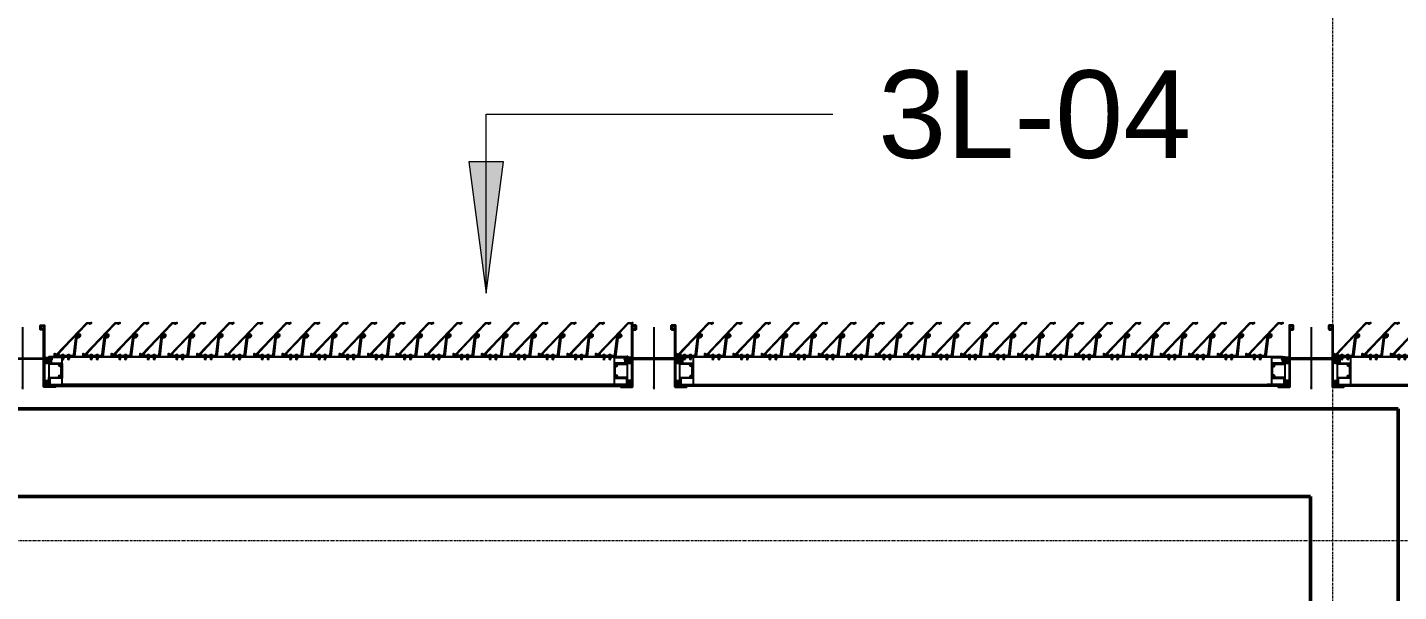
# Model space of a CAD drawing. Header units: millimetres. Extents: x -25371 to 2282244, y -90657 to 147824.
# Drawn here: x 27529 to 30658, y 2766 to 4054 of the extents above; entities that cross this region are included whole.
import ezdxf

# ---------------------------------------------------------------- set-up
doc = ezdxf.new("R2010")
doc.units = ezdxf.units.MM
doc.linetypes.add('CENTER', pattern=[50.8, 31.75, -6.35, 6.35, -6.35])
doc.linetypes.add('DPA_Grid _ Level 100', pattern=[10, 5.5, -1.6, 1.3, -1.6])
for name, color, linetype in [('010 - ASPG_ACCESSORIES_MAIN_COLOR_1', 1, 'Continuous'), ('010 - ASPG_EXTR_MAIN_COLOR_2', 2, 'Continuous'), ('010 - ASPG_FASTERN_MAIN_COLOR_1', 1, 'Continuous'), ('010 - ASPG_FRAMING_CUT_COLOR_4', 4, 'Continuous'), ('010 - ASPG_FRAMING_HATCH_', 251, 'Continuous'), ('010 - ASPG_FRAMING_MAIN_COLOR_2', 2, 'Continuous'), ('010 - ASPG_FRAMING_SUB_COLOR_2', 2, 'Continuous'), ('010 - ASPG_FRAMING_WIPEOUT_', 250, 'Continuous'), ('BOLT & SCREW', 251, 'Continuous')]:
    doc.layers.add(name, color=color, linetype=linetype)
for name, color, linetype, plot in [('010 - ASPG_EXTR_DEF_SUB', 250, 'Continuous', False), ('010 - ASPG_FASTERN_DEF_SUB', 250, 'Continuous', False), ('010 - ASPG_FRAMING_DEF_SUB', 250, 'Continuous', False)]:
    doc.layers.add(name, color=color, linetype=linetype, plot=plot)
for name, color, linetype, lineweight in [('12-GRID', 1, 'CENTER', 13), ('G-ANNO-TEXT', 3, 'Continuous', 9), ('S-GRID', 251, 'Continuous', 9), ('SCREW', 8, 'Continuous', 5), ('WALL-E', 2, 'Continuous', 50)]:
    doc.layers.add(name, color=color, linetype=linetype, lineweight=lineweight)
doc.styles.add('Arial_6', font='arial.ttf', dxfattribs={"height": 200})
pattern_1 = [(270, (1257419.24324, -520041.6224), (0.65495992507, -1.1344238721), [0.7562825814, -1.5125651628]), (30, (1257419.24324, -520041.6224), (0.65495992936, 1.1344238696), [0.7562825814, -1.5125651628]), (330, (1257419.24324, -520041.6224), (1.30991985442, -2.48e-09), [-1.5125651628, 0.7562825814])]
pattern_2 = [(315, (1257419.4929, -520021.6224), (1.3369313545, 1.3369313545), []), (45, (1257419.4929, -520021.6224), (-1.3369313545, 1.3369313545), [])]
pattern_3 = [(270, (1257419.4425, -520043.9224), (0.65495992507, -1.1344238721), [0.7562825814, -1.5125651628]), (30, (1257419.4425, -520043.9224), (0.65495992936, 1.1344238696), [0.7562825814, -1.5125651628]), (330, (1257419.4425, -520043.9224), (1.30991985442, -2.48e-09), [-1.5125651628, 0.7562825814])]
pattern_4 = [(315, (1257419.1929, -520023.9224), (1.3369313545, 1.3369313545), []), (45, (1257419.1929, -520023.9224), (-1.3369313545, 1.3369313545), [])]

# ---------------------------------------------------------------- blocks, each defined once
blk = doc.blocks.new('*U2487')
at = {"layer": '12-GRID', "color": 8, "linetype": 'CENTER'}
for p, q in [((0, -6.2), (0, 2.2)), ((-4.2, -2), (4.2, -2))]:
    blk.add_line(p, q, dxfattribs=at)
at = {"layer": 'BOLT & SCREW'}
for p, q in [((-0.6, -1.8), (-1.8, -1.6)), ((-0.6, -2.2), (-1.8, -2.4)), ((-0.5, -1.8), (-0.9, -1.6)), ((-0.5, -2.2), (-0.9, -2.4)), ((-0.2, -1.4), (-0.4, -0.2)), ((-0.2, -1.5), (-0.4, -1.1)), ((-0.2, -2.5), (-0.4, -2.9)), ((-0.2, -2.6), (-0.4, -3.8)), ((0.2, -1.4), (0.4, -0.2)), ((0.2, -1.5), (0.4, -1.1)), ((0.4, -2.9), (0.2, -2.5)), ((0.2, -2.6), (0.4, -3.8)), ((0.5, -1.8), (0.9, -1.6)), ((0.5, -2.2), (0.9, -2.4)), ((0.6, -1.8), (1.8, -1.6)), ((0.6, -2.2), (1.8, -2.4))]:
    blk.add_line(p, q, dxfattribs=at)
for points in [[(-1.8, -1.6), (-0.9, -1.6, 0.414214), (-0.4, -1.1), (-0.4, -0.2), (0.4, -0.2), (0.4, -1.1, 0.414214), (0.9, -1.6), (1.8, -1.6), (1.8, -2.4), (0.9, -2.4, 0.414214), (0.4, -2.9), (0.4, -3.8), (-0.4, -3.8), (-0.4, -2.9, 0.414214), (-0.9, -2.4), (-1.8, -2.4)], [(0.2, -2.5, -0.414214), (0.5, -2.2), (0.6, -2.2), (0.6, -1.8), (0.5, -1.8, -0.414214), (0.2, -1.5), (0.2, -1.4), (-0.2, -1.4), (-0.2, -1.5, -0.414214), (-0.5, -1.8), (-0.6, -1.8), (-0.6, -2.2), (-0.5, -2.2, -0.414214), (-0.2, -2.5), (-0.2, -2.6), (0.2, -2.6)]]:
    blk.add_lwpolyline(points, format="xyb", close=True, dxfattribs=at)
blk.add_circle((0, -2), 3.5, dxfattribs=at)
blk = doc.blocks.new('000_ASPG_TYP_FILES_20260218-010703_FRAME_EXTR_')
at = {"layer": '010 - ASPG_FRAMING_HATCH_'}
h = blk.add_hatch(dxfattribs=at)
h.set_pattern_fill('ANSI32', color=256, scale=0.1, angle=180)
edge = h.paths.add_edge_path()
edge.add_line((2, 16), (2, 2))
edge.add_line((2, 2), (39.7, 2))
edge.add_arc((39.7, 1.7), 0.3, 0, 90, ccw=False)
edge.add_line((40, 1.7), (40, 0.3))
edge.add_arc((39.7, 0.3), 0.3, -90, 0, ccw=False)
edge.add_line((39.7, 0), (0.3, 0))
edge.add_arc((0.3, 0.3), 0.3, 180, 270, ccw=False)
edge.add_line((0, 0.3), (0, 17.7))
edge.add_arc((0.3, 17.7), 0.3, 90, 180, ccw=False)
edge.add_line((0.3, 18), (22.6, 18))
edge.add_arc((22.6, 18.5), 0.5, 270, 380.2095)
edge.add_arc((26.2, 19.8), 3.35, 182.0638, 200.2095, ccw=False)
edge.add_arc((23.6, 19.7), 0.76, 2.0638, 182.0638, ccw=False)
edge.add_arc((26.2, 19.8), 1.83, 182.0638, 447.9362)
edge.add_arc((26.3, 22.4), 0.76, 87.9362, 267.9362, ccw=False)
edge.add_arc((26.2, 19.8), 3.35, 69.7905, 87.9362, ccw=False)
edge.add_arc((27.5, 23.4), 0.5, 249.7905, 360)
edge.add_line((28, 23.4), (28, 26.7))
edge.add_line((28, 26.7), (28.5, 27.2))
edge.add_line((28.5, 27.2), (28, 27.7))
edge.add_line((28, 27.7), (28, 38.6))
edge.add_line((28, 38.6), (28.5, 39.1))
edge.add_line((28.5, 39.1), (28, 39.6))
edge.add_line((28, 39.6), (28, 42.9))
edge.add_arc((27.5, 42.9), 0.5, 0, 110.2095)
edge.add_arc((26.2, 46.5), 3.35, 272.0638, 290.2095, ccw=False)
edge.add_arc((26.3, 43.9), 0.76, 92.0638, 272.0638, ccw=False)
edge.add_arc((26.2, 46.5), 1.83, 272.0638, 537.9362)
edge.add_arc((23.6, 46.6), 0.76, 177.9362, 357.9362, ccw=False)
edge.add_arc((26.2, 46.5), 3.35, 159.7905, 177.9362, ccw=False)
edge.add_arc((22.6, 47.8), 0.5, 339.7905, 450)
edge.add_line((22.6, 48.3), (0.3, 48.3))
edge.add_arc((0.3, 48.6), 0.3, 180, 270, ccw=False)
edge.add_line((0, 48.6), (0, 60))
edge.add_arc((0.3, 60), 0.3, 90, 180, ccw=False)
edge.add_line((0.3, 60.3), (5, 60.3))
edge.add_line((5, 60.3), (5, 65))
edge.add_arc((5.3, 65), 0.3, 90, 180, ccw=False)
edge.add_line((5.3, 65.3), (30, 65.3))
edge.add_line((30, 65.3), (30, 63.6))
edge.add_arc((29.7, 63.6), 0.3, -90, 0, ccw=False)
edge.add_line((29.7, 63.3), (7.3, 63.3))
edge.add_arc((7.3, 63), 0.3, 90, 180)
edge.add_line((7, 63), (7, 58.3))
edge.add_line((7, 58.3), (2.3, 58.3))
edge.add_arc((2.3, 58), 0.3, 90, 180)
edge.add_line((2, 58), (2, 50.6))
edge.add_arc((2.3, 50.6), 0.3, 180, 270)
edge.add_line((2.3, 50.3), (29.7, 50.3))
edge.add_arc((29.7, 50), 0.3, 0, 90, ccw=False)
edge.add_line((30, 50), (30, 26.7))
edge.add_line((30, 26.7), (30, 16.3))
edge.add_arc((29.7, 16.3), 0.3, -90, 0, ccw=False)
edge.add_line((29.7, 16), (2, 16))
at = {"layer": '010 - ASPG_FRAMING_CUT_COLOR_4'}
blk.add_lwpolyline([(2, 16), (2, 2), (39.7, 2, -0.414214), (40, 1.7), (40, 0.3, -0.414214), (39.7, 0), (0.3, 0, -0.414214), (0, 0.3), (0, 17.7, -0.414214), (0.3, 18), (22.6, 18, 0.52173), (23, 18.7, -0.079342), (22.8, 19.7, -1), (24.3, 19.8, 2.296346), (26.2, 21.7, -1), (26.3, 23.2, -0.079342), (27.3, 23, 0.52173), (28, 23.4), (28, 26.7), (28.5, 27.2), (28, 27.7), (28, 38.6), (28.5, 39.1), (28, 39.6), (28, 42.9, 0.52173), (27.3, 43.3, -0.079342), (26.3, 43.1, -1), (26.2, 44.6, 2.296346), (24.3, 46.5, -1), (22.8, 46.6, -0.079342), (23, 47.6, 0.52173), (22.6, 48.3), (0.3, 48.3, -0.414214), (0, 48.6), (0, 60, -0.414214), (0.3, 60.3), (5, 60.3), (5, 65, -0.414214), (5.3, 65.3), (30, 65.3), (30, 63.6, -0.414214), (29.7, 63.3), (7.3, 63.3, 0.414214), (7, 63), (7, 58.3), (2.3, 58.3, 0.414214), (2, 58), (2, 50.6, 0.414214), (2.3, 50.3), (29.7, 50.3, -0.414214), (30, 50), (30, 26.7), (30, 16.3, -0.414214), (29.7, 16)], format="xyb", close=True, dxfattribs=at)
for p in [(26.2, 48.5), (26.2, 21.8)]:
    blk.add_blockref('*U2487', p)
blk = doc.blocks.new('*U2499')
at = {"layer": '010 - ASPG_FRAMING_HATCH_', "transparency": 33554585}
h = blk.add_hatch(dxfattribs=at)
h.set_pattern_fill('ANSI32', color=256, scale=0.25)
edge = h.paths.add_edge_path()
edge.add_line((2, -50), (2, -75))
edge.add_line((2, -75), (0, -75))
edge.add_line((0, -75), (0, -49))
edge.add_arc((1, -49), 1, 90, 180, ccw=False)
edge.add_line((1, -48), (63, -48))
edge.add_arc((63, -47), 1, 270, 360)
edge.add_line((64, -47), (64, 47))
edge.add_arc((63, 47), 1, 0, 90)
edge.add_line((63, 48), (1, 48))
edge.add_arc((1, 49), 1, 180, 270, ccw=False)
edge.add_line((0, 49), (0, 75))
edge.add_line((0, 75), (2, 75))
edge.add_line((2, 75), (2, 50))
edge.add_line((2, 50), (141, 50))
edge.add_line((141, 50), (141, 41))
edge.add_arc((140, 41), 1, 270, 360, ccw=False)
edge.add_line((140, 40), (132, 40))
edge.add_arc((132, 41), 1, 180, 270, ccw=False)
edge.add_line((131, 41), (131, 47))
edge.add_arc((130, 47), 1, 0, 90)
edge.add_line((130, 48), (67, 48))
edge.add_arc((67, 47), 1, 90, 180)
edge.add_line((66, 47), (66, -47))
edge.add_arc((67, -47), 1, 180, 270)
edge.add_line((67, -48), (130, -48))
edge.add_arc((130, -47), 1, 270, 360)
edge.add_line((131, -47), (131, -41))
edge.add_arc((132, -41), 1, 90, 180, ccw=False)
edge.add_line((132, -40), (140, -40))
edge.add_arc((140, -41), 1, 0, 90, ccw=False)
edge.add_line((141, -41), (141, -50))
edge.add_line((141, -50), (2, -50))
h.paths.add_polyline_path([(139, 48), (139, 42), (133, 42), (133, 48)], flags=16)
h.paths.add_polyline_path([(139, -48), (139, -42), (133, -42), (133, -48)], flags=16)
at = {"layer": '010 - ASPG_FRAMING_HATCH_'}
h = blk.add_hatch(dxfattribs=at)
h.set_pattern_fill('ANSI37', color=256, scale=0.595498, angle=-90)
h.set_pattern_definition(pattern_2)
edge = h.paths.add_edge_path()
edge.add_ellipse((57.8, 55), major_axis=(0, -5), ratio=0.644482, start_angle=0, end_angle=180)
edge.add_line((57.8, 60), (62, 60))
edge.add_arc((62, 60.3), 0.3, -90, 0)
edge.add_line((62.3, 60.3), (62.3, 61))
edge.add_line((62.3, 61), (61.8, 61.5))
edge.add_line((61.8, 61.5), (62.3, 62))
edge.add_line((62.3, 62), (61.8, 62.5))
edge.add_line((61.8, 62.5), (62.3, 63))
edge.add_line((62.3, 63), (61.8, 63.5))
edge.add_line((61.8, 63.5), (62.3, 64))
edge.add_line((62.3, 64), (62.3, 65))
edge.add_line((62.3, 65), (63.3, 65))
edge.add_line((63.3, 65), (63.8, 65.5))
edge.add_line((63.8, 65.5), (64.3, 65))
edge.add_line((64.3, 65), (64.8, 65.5))
edge.add_line((64.8, 65.5), (65.3, 65))
edge.add_line((65.3, 65), (65.8, 65.5))
edge.add_line((65.8, 65.5), (66.3, 65))
edge.add_line((66.3, 65), (67, 65))
edge.add_arc((67, 65.3), 0.3, -90, 0)
edge.add_line((67.3, 65.3), (67.3, 60))
edge.add_arc((77.2, 55), 11.1, 153.2037, 206.7963)
edge.add_line((67.3, 50), (57.8, 50))
h = blk.add_hatch(dxfattribs=at)
h.set_pattern_fill('ANSI37', color=256, scale=0.595498, angle=-90)
h.set_pattern_definition(pattern_4)
edge = h.paths.add_edge_path()
edge.add_ellipse((11.5, 55), major_axis=(0, -5), ratio=0.644482, start_angle=180, end_angle=360, ccw=False)
edge.add_line((11.5, 60), (2, 60))
edge.add_arc((-7.9, 55), 11.1, -26.7963, 26.7963, ccw=False)
edge.add_line((2, 50), (11.5, 50))
h = blk.add_hatch(dxfattribs=at)
h.set_pattern_fill('HONEY', color=256, scale=0.238199, angle=-90)
h.set_pattern_definition(pattern_3)
edge = h.paths.add_edge_path()
edge.add_ellipse((11.8, 55), major_axis=(0, -5), ratio=0.644482, start_angle=0, end_angle=360, ccw=False)
h = blk.add_hatch(dxfattribs=at)
h.set_pattern_fill('HONEY', color=256, scale=0.238199, angle=-90)
h.set_pattern_definition(pattern_1)
edge = h.paths.add_edge_path()
edge.add_ellipse((57.5, 55), major_axis=(0, -5), ratio=0.644482, start_angle=0, end_angle=360)
h = blk.add_hatch(dxfattribs=at)
h.set_pattern_fill('ANSI37', color=256, scale=0.595498, angle=-90)
h.set_pattern_definition(pattern_4)
edge = h.paths.add_edge_path()
edge.add_ellipse((11.5, -55), major_axis=(0, 5), ratio=0.644482, start_angle=0, end_angle=180)
edge.add_line((11.5, -60), (2, -60))
edge.add_arc((-7.9, -55), 11.1, 333.2037, 386.7963)
edge.add_line((2, -50), (11.5, -50))
h = blk.add_hatch(dxfattribs=at)
h.set_pattern_fill('HONEY', color=256, scale=0.238199, angle=-90)
h.set_pattern_definition(pattern_3)
edge = h.paths.add_edge_path()
edge.add_ellipse((11.8, -55), major_axis=(0, 5), ratio=0.644482, start_angle=0, end_angle=360)
h = blk.add_hatch(dxfattribs=at)
h.set_pattern_fill('HONEY', color=256, scale=0.238199, angle=-90)
h.set_pattern_definition(pattern_1)
edge = h.paths.add_edge_path()
edge.add_ellipse((57.5, -55), major_axis=(0, 5), ratio=0.644482, start_angle=0, end_angle=360, ccw=False)
h = blk.add_hatch(dxfattribs=at)
h.set_pattern_fill('ANSI37', color=256, scale=0.595498, angle=-90)
h.set_pattern_definition(pattern_2)
edge = h.paths.add_edge_path()
edge.add_ellipse((57.8, -55), major_axis=(0, 5), ratio=0.644482, start_angle=180, end_angle=360, ccw=False)
edge.add_line((57.8, -60), (62, -60))
edge.add_arc((62, -60.3), 0.3, 360, 450, ccw=False)
edge.add_line((62.3, -60.3), (62.3, -61))
edge.add_line((62.3, -61), (61.8, -61.5))
edge.add_line((61.8, -61.5), (62.3, -62))
edge.add_line((62.3, -62), (61.8, -62.5))
edge.add_line((61.8, -62.5), (62.3, -63))
edge.add_line((62.3, -63), (61.8, -63.5))
edge.add_line((61.8, -63.5), (62.3, -64))
edge.add_line((62.3, -64), (62.3, -65))
edge.add_line((62.3, -65), (63.3, -65))
edge.add_line((63.3, -65), (63.8, -65.5))
edge.add_line((63.8, -65.5), (64.3, -65))
edge.add_line((64.3, -65), (64.8, -65.5))
edge.add_line((64.8, -65.5), (65.3, -65))
edge.add_line((65.3, -65), (65.8, -65.5))
edge.add_line((65.8, -65.5), (66.3, -65))
edge.add_line((66.3, -65), (67, -65))
edge.add_arc((67, -65.3), 0.3, 360, 450, ccw=False)
edge.add_line((67.3, -65.3), (67.3, -60))
edge.add_arc((77.2, -55), 11.1, 153.2037, 206.7963, ccw=False)
edge.add_line((67.3, -50), (57.8, -50))
at = {"layer": '010 - ASPG_FASTERN_DEF_SUB'}
blk.add_point((0, 0), dxfattribs=at)
at = {"layer": '010 - ASPG_FRAMING_CUT_COLOR_4'}
blk.add_lwpolyline([(2, -50), (2, -75), (0, -75), (0, -49, -0.414214), (1, -48), (63, -48, 0.414214), (64, -47), (64, 47, 0.414214), (63, 48), (1, 48, -0.414214), (0, 49), (0, 75), (2, 75), (2, 50), (141, 50), (141, 41, -0.414214), (140, 40), (132, 40, -0.414214), (131, 41), (131, 47, 0.414214), (130, 48), (67, 48, 0.414214), (66, 47), (66, -47, 0.414214), (67, -48), (130, -48, 0.414214), (131, -47), (131, -41, -0.414214), (132, -40), (140, -40, -0.414214), (141, -41), (141, -50)], format="xyb", close=True, dxfattribs=at)
for points in [[(139, 48), (139, 42), (133, 42), (133, 48)], [(139, -48), (139, -42), (133, -42), (133, -48)]]:
    blk.add_lwpolyline(points, close=True, dxfattribs=at)
at = {"layer": '010 - ASPG_FRAMING_DEF_SUB', "transparency": 33554508}
blk.add_line((136.5, 0), (-4.5, 0), dxfattribs=at)
at = {"layer": '010 - ASPG_FRAMING_DEF_SUB', "transparency": 33554457}
for points in [[(54.3, 50), (67.3, 50), (67.3, 65.5), (54.3, 65.5)], [(2, 50), (15, 50), (15, 60), (2, 60)], [(2, -50), (15, -50), (15, -60), (2, -60)], [(54.3, -50), (67.3, -50), (67.3, -65.5), (54.3, -65.5)]]:
    blk.add_lwpolyline(points, close=True, dxfattribs=at)
at = {"layer": '010 - ASPG_FRAMING_SUB_COLOR_2'}
for points in [[(57.5, 50), (67.3, 50, -0.238199), (67.3, 60), (67.3, 65.3, -0.414214), (67, 65), (66.3, 65), (65.8, 65.5), (65.3, 65), (64.8, 65.5), (64.3, 65), (63.8, 65.5), (63.3, 65), (62.3, 65), (62.3, 64), (61.8, 63.5), (62.3, 63), (61.8, 62.5), (62.3, 62), (61.8, 61.5), (62.3, 61), (62.3, 60.3, -0.414214), (62, 60), (57.5, 60)], [(11.8, 50), (2, 50, 0.238199), (2, 60), (11.8, 60)], [(11.8, -50), (2, -50, -0.238199), (2, -60), (11.8, -60)], [(57.5, -50), (67.3, -50, 0.238199), (67.3, -60), (67.3, -65.3, 0.414214), (67, -65), (66.3, -65), (65.8, -65.5), (65.3, -65), (64.8, -65.5), (64.3, -65), (63.8, -65.5), (63.3, -65), (62.3, -65), (62.3, -64), (61.8, -63.5), (62.3, -63), (61.8, -62.5), (62.3, -62), (61.8, -61.5), (62.3, -61), (62.3, -60.3, 0.414214), (62, -60), (57.5, -60)]]:
    blk.add_lwpolyline(points, format="xyb", dxfattribs=at)
at = {"layer": '010 - ASPG_FRAMING_SUB_COLOR_2', "extrusion": (0, 0, -1)}
for centre, major_axis in [((11.8, 55), (0, -5)), ((57.5, -55), (0, 5))]:
    blk.add_ellipse(centre, major_axis=major_axis, ratio=0.644482, dxfattribs=at)
at = {"layer": '010 - ASPG_FRAMING_SUB_COLOR_2'}
for centre, major_axis in [((57.5, 55), (0, -5)), ((11.8, -55), (0, 5))]:
    blk.add_ellipse(centre, major_axis=major_axis, ratio=0.644482, dxfattribs=at)
blk = doc.blocks.new('PZG35-9D5')
at = {"layer": '010 - ASPG_FASTERN_MAIN_COLOR_1'}
for p, q in [((-1.4, 0), (-1.4, -1.1)), ((0, 3.7), (0, -10.5)), ((1.4, 0), (1.4, -0.6)), ((-1.9, -1.4), (1.9, -0.9)), ((-1.9, -1.4), (-1.4, -1.1)), ((-1.9, -1.4), (-1.4, -1.7)), ((-1.9, -2.7), (1.9, -2.2)), ((-1.9, -2.7), (-1.4, -2.4)), ((-1.9, -2.7), (-1.4, -3)), ((-1.9, -4), (-1.4, -3.7)), ((-1.9, -4), (-1, -3.9)), ((-1.9, -4), (-1.4, -4.3)), ((-1.4, -1.1), (1.4, -0.6)), ((-1.4, -1.7), (1.4, -1.2)), ((-1.4, -1.7), (-1.4, -2.4)), ((-1.4, -2.4), (1.4, -1.9)), ((-1.4, -3), (1.4, -2.5)), ((-1.4, -3), (-1.4, -3.7)), ((-1.4, -3.7), (-0.8, -3.6)), ((-1.4, -4.3), (-1.4, -8.1)), ((-1.4, -4.3), (-1.2, -4.3)), ((0, -9.5), (-1.4, -8.1)), ((0, -9.5), (1.4, -8.1)), ((0.6, -3.3), (1.4, -3.2)), ((0.7, -3.7), (1.9, -3.5)), ((0.7, -3.9), (1.4, -3.8)), ((0.7, -4.6), (1.4, -4.5)), ((0.7, -5), (1.9, -4.8)), ((0.7, -5.2), (1.4, -5.1)), ((1.9, -0.9), (1.4, -0.6)), ((1.9, -0.9), (1.4, -1.2)), ((1.4, -1.2), (1.4, -1.9)), ((1.9, -2.2), (1.4, -1.9)), ((1.9, -2.2), (1.4, -2.5)), ((1.4, -2.5), (1.4, -3.2)), ((1.9, -3.5), (1.4, -3.2)), ((1.9, -3.5), (1.4, -3.8)), ((1.4, -3.8), (1.4, -4.5)), ((1.9, -4.8), (1.4, -4.5)), ((1.9, -4.8), (1.4, -5.1)), ((1.4, -5.1), (1.4, -8.1))]:
    blk.add_line(p, q, dxfattribs=at)
blk.add_lwpolyline([(0, -9.5), (0.7, -5.2), (0.7, -3.6, 0.417657), (0.4, -3.3, 0.108102), (-0.8, -3.6), (-1.4, -4.7)], format="xyb", dxfattribs=at)
blk = doc.blocks.new('*U2488')
at = {"layer": 'SCREW', "color": 6}
blk.add_lwpolyline([(3, 1.8, 0.09906), (0.8, 2.5), (0.8, 2.3), (-0.8, 2.3), (-0.8, 2.5, 0.09906), (-3, 1.8, 0.266588), (-3.5, 1), (-3.5, 0.2, 0.414214), (-3.3, 0), (3.3, 0, 0.414214), (3.5, 0.2), (3.5, 1, 0.266588)], format="xyb", close=True, dxfattribs=at)
at = {"layer": 'SCREW'}
blk.add_blockref('PZG35-9D5', (0, 0), dxfattribs=at)
blk = doc.blocks.new('*U2501')
blk.add_point((0, 0))
at = {"layer": '010 - ASPG_ACCESSORIES_MAIN_COLOR_1'}
blk.add_lwpolyline([(-39.7, -0.6, 0.414214), (-40, -0.9), (-40, -7.4, 0.57735), (-39.7, -7.6), (-36.6, -5.8, 0.767327), (-36.8, -5.3), (-37.9, -5.3, -0.414214), (-38.2, -5), (-38.2, -2.8, -0.414214), (-38, -2.6), (-32.2, -2.6, -0.388879), (-32, -2.8), (-31.8, -4.3, 0.388879), (-31.3, -4.8), (-30.3, -4.8, 0.414214), (-30, -4.5), (-30, -2.9, -0.414214), (-29.7, -2.6), (0.4, -2.6, -0.378969), (3.4, -5.2), (8, -42.5, 0.446593), (11.6, -45.1, -0.489802), (16.1, -48.7), (16.1, -49.4, -0.18248), (15.8, -50, -0.267949), (15.3, -50.2, 1.122115), (15.1, -52.3, 0.405004), (18.1, -49.4), (18.1, -48.7, 0.489805), (11.2, -43.1, -0.446597), (9.9, -42.3), (4.9, -0.8, 0.364176), (4.6, -0.6)], format="xyb", close=True, dxfattribs=at)
at = {"layer": '010 - ASPG_EXTR_DEF_SUB'}
for p in [(-40, -0.5), (43.4, -76.9), (43.4, -77.5)]:
    blk.add_point(p, dxfattribs=at)
at = {"layer": '010 - ASPG_EXTR_MAIN_COLOR_2'}
blk.add_lwpolyline([(11.4, -48.2), (11.5, -47.4), (12.2, -47.6), (12.3, -46.8, -0.535538), (14.2, -49.2, 0.991572), (15.7, -49.6, 1.157025), (8.8, -48.8, -0.688558), (8.3, -49), (-17.1, -22.2), (-32.3, -6.1), (-32.3, -2.9, 0.414312), (-32.6, -2.6), (-37.5, -2.6, 0.414116), (-37.8, -2.9), (-37.8, -4.3, 0.414214), (-37.5, -4.6), (-36, -4.6, -0.205895), (-35.8, -4.7), (33.2, -77.5), (43.1, -77.5, 0.668179), (43.4, -77), (40.5, -74.2, 0.668179), (40, -74.4), (40, -76), (33.9, -76), (11.9, -52.8, -0.558354), (12.1, -52, 0.766275), (12, -50.4, -0.438583), (10.7, -48.1)], format="xyb", close=True, dxfattribs=at)
at = {"layer": 'SCREW', "rotation": 180}
for p in [(-21.6, -2.5), (-8.2, -2.5)]:
    blk.add_blockref('*U2488', p, dxfattribs=at)
blk = doc.blocks.new('*U339')
blk.add_wipeout([(1440, 4), (60, 4), (60, 69.3), (1440, 69.3)]).dxf.layer = '010 - ASPG_FRAMING_WIPEOUT_'
at = {"color": 1}
blk.add_point((60, 69.5), dxfattribs=at)
at = {"layer": '010 - ASPG_FRAMING_MAIN_COLOR_2'}
blk.add_lwpolyline([(1410, 69.3), (90, 69.3), (90, 6), (1410, 6)], close=True, dxfattribs=at)
at = {"layer": '010 - ASPG_FRAMING_SUB_COLOR_2'}
for points in [[(1440, 4), (60, 4), (60, 69.3), (1440, 69.3)], [(60, 2), (60, 4), (1440, 4), (1440, 2)]]:
    blk.add_lwpolyline(points, close=True, dxfattribs=at)
at = {"transparency": 33554559, "xscale": -1, "rotation": 270}
for p in [(0, 0), (1500, 0)]:
    blk.add_blockref('*U2499', p, dxfattribs=at)
at = {"color": 1, "xscale": -1, "rotation": 180}
for p in [(91.8, 69.3), (156.8, 69.3), (221.8, 69.3), (286.8, 69.3), (351.8, 69.3), (416.8, 69.3), (481.8, 69.3), (546.8, 69.3), (611.8, 69.3), (676.8, 69.3), (741.8, 69.3), (806.8, 69.3), (871.8, 69.3), (936.8, 69.3), (1001.8, 69.3), (1066.8, 69.3), (1131.8, 69.3), (1196.8, 69.3), (1261.8, 69.3), (1326.8, 69.3), (1391.8, 69.3)]:
    blk.add_blockref('*U2501', p, dxfattribs=at)
blk.add_blockref('000_ASPG_TYP_FILES_20260218-010703_FRAME_EXTR_', (60, 4))
at = {"xscale": -1}
blk.add_blockref('000_ASPG_TYP_FILES_20260218-010703_FRAME_EXTR_', (1440, 4), dxfattribs=at)
blk = doc.blocks.new('*U338')
blk.add_wipeout([(1380, 4), (60, 4), (60, 69.3), (1380, 69.3)]).dxf.layer = '010 - ASPG_FRAMING_WIPEOUT_'
at = {"color": 1}
blk.add_point((60, 69.5), dxfattribs=at)
at = {"layer": '010 - ASPG_FRAMING_MAIN_COLOR_2'}
blk.add_lwpolyline([(1350, 69.3), (90, 69.3), (90, 6), (1350, 6)], close=True, dxfattribs=at)
at = {"layer": '010 - ASPG_FRAMING_SUB_COLOR_2'}
for points in [[(1380, 4), (60, 4), (60, 69.3), (1380, 69.3)], [(60, 2), (60, 4), (1380, 4), (1380, 2)]]:
    blk.add_lwpolyline(points, close=True, dxfattribs=at)
at = {"transparency": 33554559, "xscale": -1, "rotation": 270}
for p in [(0, 0), (1440, 0)]:
    blk.add_blockref('*U2499', p, dxfattribs=at)
at = {"color": 1, "rotation": 180}
for p in [(91.8, 69.3), (156.8, 69.3), (221.8, 69.3), (286.8, 69.3), (351.8, 69.3), (416.8, 69.3), (481.8, 69.3), (546.8, 69.3), (611.8, 69.3), (676.8, 69.3), (741.8, 69.3), (806.8, 69.3), (871.8, 69.3), (936.8, 69.3), (1001.8, 69.3), (1066.8, 69.3), (1131.8, 69.3), (1196.8, 69.3), (1261.8, 69.3), (1326.8, 69.3)]:
    blk.add_blockref('*U2501', p, dxfattribs=at)
blk.add_blockref('000_ASPG_TYP_FILES_20260218-010703_FRAME_EXTR_', (60, 4))
at = {"xscale": -1}
blk.add_blockref('000_ASPG_TYP_FILES_20260218-010703_FRAME_EXTR_', (1380, 4), dxfattribs=at)
blk = doc.blocks.new('A$Cf1f5182f')
at = {"zscale": -1}
blk.add_blockref('*U339', (10800, 12050), dxfattribs=at)
at = {"xscale": -1, "zscale": -1}
blk.add_blockref('*U338', (10800, 12050), dxfattribs=at)
at = {"zscale": -1}
blk.add_blockref('*U339', (12300, 12050), dxfattribs=at)
blk = doc.blocks.new('C-1-VS01_REV00_20260630-084701_SEDSD')
at = {"layer": 'G-ANNO-TEXT'}
blk.add_hatch(color=7, dxfattribs=at).paths.add_polyline_path([(4717.9, 8964.2), (4757.4, 9264.2), (4678.4, 9264.2)])
at = {"layer": 'G-ANNO-TEXT', "color": 7}
for p, q in [((4717.9, 9373), (5509, 9373)), ((4717.9, 8964.2), (4717.9, 9373)), ((4757.4, 9264.2), (4678.4, 9264.2)), ((4678.4, 9264.2), (4717.9, 8964.2)), ((4717.9, 8964.2), (4757.4, 9264.2))]:
    blk.add_line(p, q, dxfattribs=at)
at = {"layer": 'S-GRID', "linetype": 'DPA_Grid _ Level 100'}
for p, q in [((6649.5, -15312.1), (6649.5, 10482.5)), ((-19245.6, 8400), (19638, 8400))]:
    blk.add_line(p, q, dxfattribs=at)
at = {"layer": 'WALL-E'}
for p, q in [((-24464, 8700), (6798.8, 8700)), ((6798.8, 8700), (-24464, 8700)), ((6798.8, 8500), (6798.8, 8700)), ((6598.8, 8500), (-24389.2, 8500)), ((6598.8, -9250), (6598.8, 8500)), ((6798.8, 8500), (6798.8, 2472.5))]:
    blk.add_line(p, q, dxfattribs=at)
at = {"layer": 'G-ANNO-TEXT', "color": 7, "insert": (5612.2, 9473), "char_height": 200, "width": 881.856, "attachment_point": 1, "style": 'Arial_6'}
blk.add_mtext('3L-04', dxfattribs=at)
blk.add_blockref('A$Cf1f5182f', (-5700, -3300))

msp = doc.modelspace()

# ---------------------------------------------------------------- block references
msp.add_blockref('C-1-VS01_REV00_20260630-084701_SEDSD', (23858.215, -5516.586))

doc.saveas('drawing.dxf')
